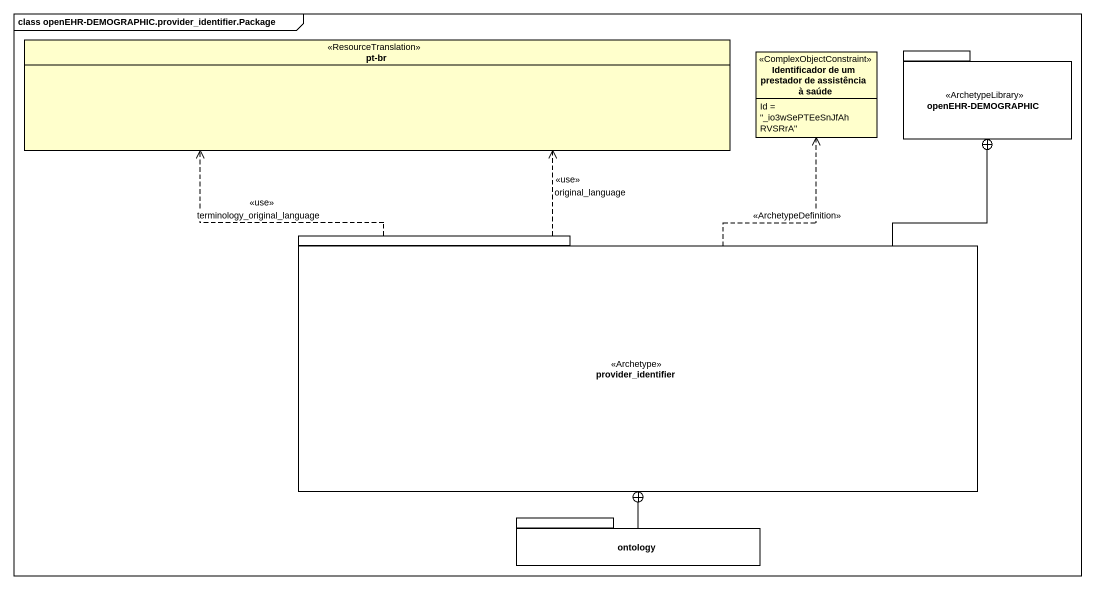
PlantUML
@startuml
mainframe class openEHR-DEMOGRAPHIC.provider_identifier.Package
hide circle
hide empty members
enum "pt-br" as pt_br <<ResourceTranslation>>
class "Identificador de um prestador de assistência à saúde" as Identificador_de_um <<ComplexObjectConstraint>> {
  Id = "_io3wSePTEeSnJfAhRVSRrA"
}
package "openEHR-DEMOGRAPHIC" as openEHR_DEMOGRAPHIC <<ArchetypeLibrary>> {
}
package provider_identifier <<Archetype>> {
}
package ontology {
}
provider_identifier .up.> pt_br : <<use>>\nterminology_original_language
provider_identifier .up.> pt_br : <<use>>\noriginal_language
provider_identifier .up.> Identificador_de_um : <<ArchetypeDefinition>>
provider_identifier -up-+ openEHR_DEMOGRAPHIC
ontology -up-+ provider_identifier
@enduml
